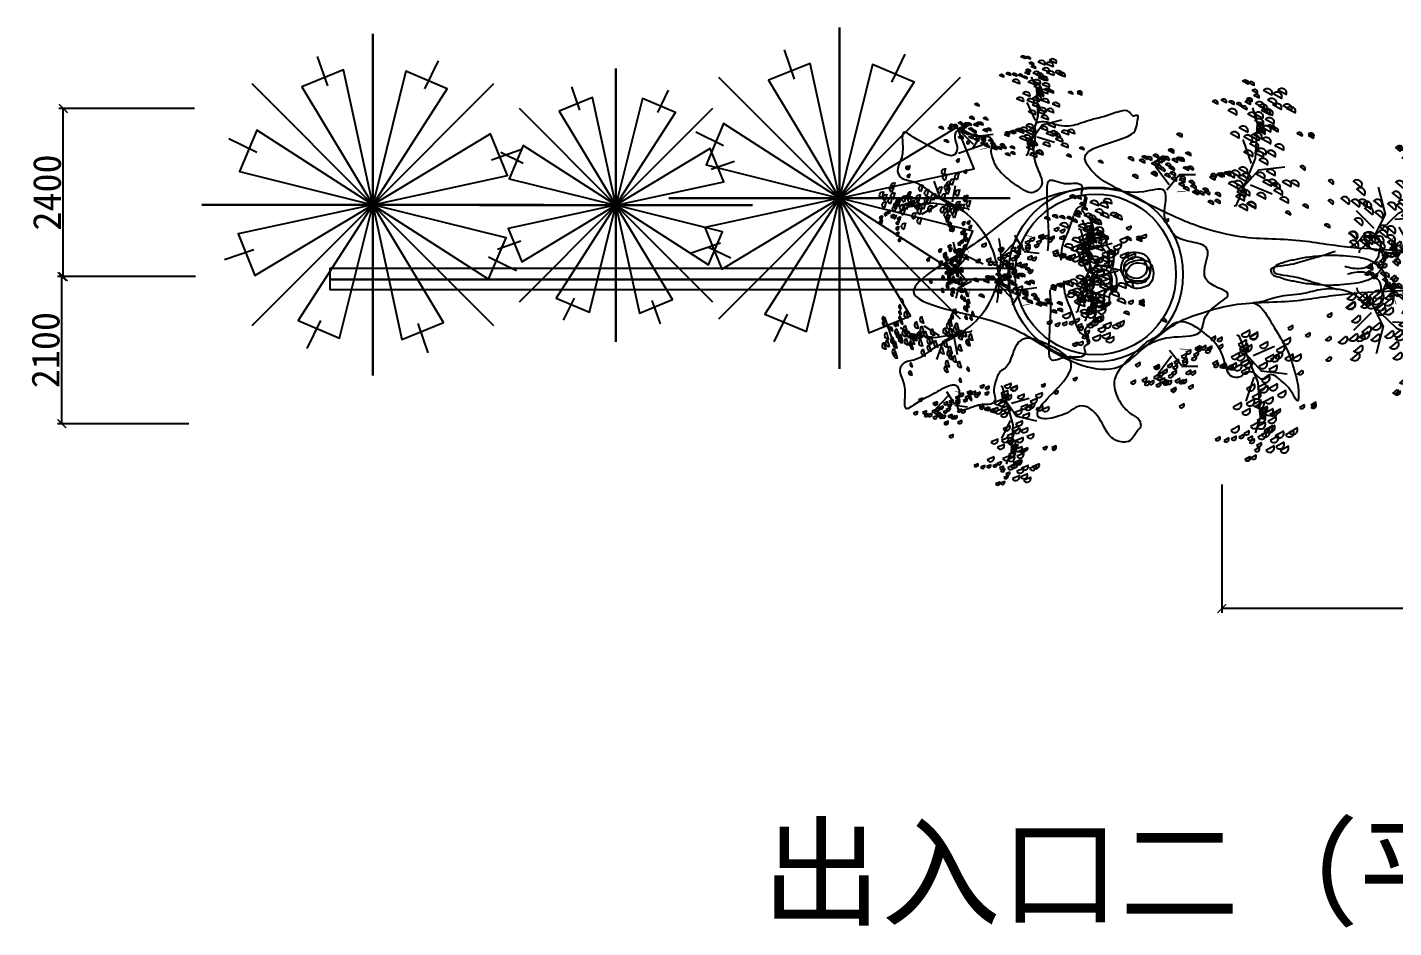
# Model space of a CAD drawing. Extents: x 652 to 897, y 187 to 370.
# Drawn here: x 662.01 to 701.03, y 187.43 to 213.13 of the extents above; entities that cross this region are included whole.
import ezdxf

# ---------------------------------------------------------------- set-up
doc = ezdxf.new("R2010")
doc.units = 0
doc.layers.get('0').update_dxf_attribs({"linetype": 'CONTINUOUS'})
doc.layers.get('DEFPOINTS').update_dxf_attribs({"linetype": 'CONTINUOUS'})
doc.layers.add('40', color=3, linetype='CONTINUOUS')
doc.styles.get("Standard").update_dxf_attribs({"font": 'SimSun.ttf'})
doc.dimstyles.new('ISO-25', dxfattribs={"dimscale": 0.1, "dimtxt": 8, "dimasz": 2.5, "dimexe": 1.25, "dimexo": 0.625, "dimtad": 1, "dimdec": 0, "dimlfac": 500, "dimtxsty": 'STANDARD', "dimblk": 'ARCHTICK', "dimcen": 2.5, "dimazin": 3, "dimtfac": 1, "dimtdec": 0, "dimtmove": 0, "dimatfit": 3})

# ---------------------------------------------------------------- blocks, each defined once
blk = doc.blocks.new('_ARCHTICK')
at = {"color": 0, "linetype": 'BYBLOCK', "const_width": 0.15}
blk.add_lwpolyline([(-0.5, -0.5), (0.5, 0.5)], dxfattribs=at)
blk = doc.blocks.new('*D62')
at = {"color": 0}
for p, q in [((666.817, 206.017), (662.872, 206.017)), ((662.997, 201.818), (662.997, 206.017)), ((666.618, 201.818), (662.872, 201.818))]:
    blk.add_line(p, q, dxfattribs=at)
at = {"layer": 'DEFPOINTS', "color": 0}
for p in [(662.997, 206.017), (666.879, 206.017), (666.681, 201.818)]:
    blk.add_point(p, dxfattribs=at)
at = {"color": 0, "xscale": 0.25, "yscale": 0.25, "zscale": 0.25}
for p, rotation in [((662.997, 206.017), 90), ((662.997, 201.818), 270)]:
    blk.add_blockref('_ARCHTICK', p, dxfattribs=dict(at, rotation=rotation))
at = {"color": 0, "insert": (662.535, 203.918), "char_height": 0.8, "attachment_point": 5, "rotation": 90}
blk.add_mtext('2100', dxfattribs=at)
blk = doc.blocks.new('M_G79')
at = {"color": 3, "linetype": 'CONTINUOUS'}
for p, q in [((-1186, 4132), (-869, 4207)), ((-1072, 3965), (-755, 4040)), ((-716, 3992), (-399, 4067)), ((-222, 3919), (-31, 3964)), ((-43, 4142), (148, 4187)), ((156, 4142), (346, 4187)), ((178, 4140), (368, 4185)), ((-1641, 3610), (-1324, 3685)), ((-1503, 3661), (-1186, 3736)), ((-1157, 3600), (-840, 3675)), ((-946, 3709), (-629, 3784)), ((-712, 3440), (-395, 3515)), ((-574, 3491), (-257, 3566)), ((-326, 3777), (-136, 3822)), ((-125, 3600), (65, 3645)), ((-93, 3486), (97, 3531)), ((-2463, 3000), (-2272, 3045)), ((-1041, 3058), (-724, 3133)), ((-922, 3332), (-605, 3407)), ((-922, 3332), (-605, 3407)), ((-835, 3322), (-518, 3397)), ((-634, 3145), (-317, 3220)), ((-421, 3077), (-104, 3152)), ((-28, 3281), (162, 3326)), ((178, 3346), (368, 3391)), ((257, 3024), (574, 3099)), ((441, 3339), (632, 3384)), ((705, 3331), (895, 3376)), ((979, 3213), (1169, 3258)), ((-2470, 2935), (-2280, 2980)), ((-2075, 2913), (-1885, 2958)), ((-1245, 2843), (-1055, 2888)), ((-1129, 2896), (-939, 2941)), ((-1042, 2886), (-852, 2931)), ((-1007, 2768), (-690, 2843)), ((-845, 2640), (-528, 2715)), ((-800, 2683), (-610, 2728)), ((-778, 2681), (-588, 2726)), ((-742, 2809), (-552, 2854)), ((-711, 2894), (-520, 2939)), ((-702, 2932), (-385, 3007)), ((-259, 2552), (58, 2627)), ((-1590, 2282), (-1273, 2357)), ((-1116, 2383), (-799, 2458)), ((-777, 2456), (-460, 2531)), ((-748, 2122), (-431, 2197)), ((-697, 2381), (-380, 2456)), ((-486, 2291), (-169, 2366)), ((-24, 2284), (293, 2359)), ((-1379, 1994), (-1062, 2069)), ((-1195, 1665), (-878, 1740)), ((-1050, 1979), (-733, 2054)), ((-997, 1863), (-680, 1938)), ((-629, 1800), (-312, 1875)), ((1860, 1814), (2050, 1859)), ((-2413, 1227), (-2096, 1302)), ((-1537, 1372), (-1220, 1447)), ((1402, 1270), (1592, 1315)), ((-2156, 1154), (-1839, 1229)), ((-1953, 801), (-1636, 876)), ((-1822, 985), (-1505, 1060)), ((-1682, 1057), (-1365, 1132)), ((-1513, 994), (-1195, 1069)), ((-1227, 1183), (-910, 1258)), ((-760, 1021), (-443, 1096)), ((-661, 922), (-344, 997)), ((-607, 1202), (-290, 1277)), ((-385, 1023), (-68, 1098)), ((-218, 939), (99, 1014)), ((-86, 973), (104, 1018)), ((-43, 968), (148, 1013)), ((124, 883), (315, 928)), ((187, 854), (378, 899)), ((1199, 830), (1389, 875)), ((1574, 1031), (1764, 1076)), ((1661, 1021), (1851, 1066)), ((1785, 941), (1975, 986)), ((1990, 1205), (2181, 1250)), ((1993, 1227), (2183, 1272)), ((2070, 931), (2260, 976)), ((2179, 919), (2369, 964)), ((2218, 871), (2408, 916)), ((2443, 912), (2633, 957)), ((-2906, 603), (-2715, 648)), ((-2219, 588), (-1902, 663)), ((-1433, 523), (-1116, 598)), ((-886, 484), (-569, 559)), ((-760, 426), (-443, 501)), ((-750, 513), (-433, 588)), ((-573, 714), (-256, 789)), ((-407, 629), (-89, 704)), ((379, 789), (569, 834)), ((391, 699), (581, 744)), ((1347, 769), (1537, 814)), ((1376, 435), (1566, 480)), ((1734, 484), (1924, 529)), ((1819, 651), (2009, 696)), ((1959, 723), (2149, 768)), ((2114, 530), (2304, 575)), ((2252, 581), (2442, 626)), ((2276, 798), (2466, 843)), ((2353, 702), (2544, 747)), ((2433, 627), (2623, 672)), ((2649, 779), (2839, 824)), ((2801, 762), (2991, 807)), ((2852, 624), (3042, 669)), ((3246, 602), (3437, 647)), ((-3794, 150), (-3603, 195)), ((-2397, 215), (-2207, 260)), ((-1191, 121), (-874, 196)), ((-1188, 143), (-871, 218)), ((-941, -17), (-624, 58)), ((-755, 271), (-438, 346)), ((23, -31), (213, 14)), ((71, 206), (261, 251)), ((442, 164), (632, 209)), ((517, 244), (707, 289)), ((633, 99), (823, 144)), ((788, 104), (978, 149)), ((826, 56), (1017, 101)), ((935, 242), (1125, 287)), ((1037, 363), (1227, 408)), ((1163, 106), (1353, 151)), ((1349, 196), (1539, 241)), ((1366, 348), (1556, 393)), ((1649, 317), (1839, 362)), ((1898, 377), (2089, 422)), ((2334, 329), (2524, 374)), ((2353, 305), (2544, 350)), ((2944, 63), (3134, 108)), ((233, -121), (424, -76))]:
    blk.add_line(p, q, dxfattribs=at)
for points in [[(-474, 19), (-535, 70), (-743, 1769), (-503, 2932), (-208, 3406)], [(-656, 1561), (-179, 2279)], [(-615, 740), (-958, 1418), (-1781, 1752)], [(-1607, 740), (-823, 852)], [(1614, 559), (1079, 706)], [(1612, 537), (1876, -65)], [(1854, 135), (2456, 597)]]:
    blk.add_lwpolyline(points, dxfattribs=at)
at = {"color": 3, "linetype": 'CONTINUOUS', "const_width": 22.5}
blk.add_lwpolyline([(1251, 70), (1527, -27)], dxfattribs=at)
at = {"color": 3, "linetype": 'CONTINUOUS'}
for centre, radius in [((-1018, 4158), 157), ((-904, 3991), 157), ((-548, 4017), 157), ((-121, 3935), 94.1), ((58, 4157), 94.1), ((257, 4157), 94.1), ((279, 4155), 94.1), ((-1473, 3635), 157), ((-1335, 3686), 157), ((-989, 3625), 157), ((-778, 3734), 157), ((-754, 3357), 157), ((-754, 3357), 157), ((-667, 3347), 157), ((-543, 3466), 157), ((-405, 3517), 157), ((-225, 3792), 94.1), ((-24, 3615), 94.1), ((7, 3502), 94.1), ((-2369, 2950), 94.1), ((-2362, 3015), 94.1), ((-872, 3083), 157), ((-534, 2958), 157), ((-466, 3171), 157), ((-253, 3103), 157), ((73, 3296), 94.1), ((279, 3361), 94.1), ((425, 3050), 157), ((542, 3354), 94.1), ((806, 3347), 94.1), ((1080, 3228), 94.1), ((-1975, 2928), 94.1), ((-1144, 2858), 94.1), ((-1028, 2911), 94.1), ((-941, 2902), 94.1), ((-839, 2793), 157), ((-676, 2665), 157), ((-699, 2698), 94.1), ((-677, 2696), 94.1), ((-609, 2481), 157), ((-641, 2824), 94.1), ((-610, 2909), 94.1), ((-91, 2578), 157), ((-1422, 2307), 157), ((-1211, 2019), 157), ((-947, 2408), 157), ((-580, 2147), 157), ((-529, 2406), 157), ((-318, 2317), 157), ((144, 2309), 157), ((-1027, 1690), 157), ((-882, 2004), 157), ((-829, 1888), 157), ((-461, 1825), 157), ((1961, 1830), 94.1), ((-2245, 1252), 157), ((-1988, 1179), 157), ((-1369, 1397), 157), ((-1059, 1208), 157), ((-439, 1228), 157), ((1503, 1285), 94.1), ((2091, 1220), 94.1), ((2094, 1242), 94.1), ((-1785, 826), 157), ((-1654, 1010), 157), ((-1514, 1083), 157), ((-1344, 1020), 157), ((-592, 1046), 157), ((-492, 947), 157), ((-405, 739), 157), ((-217, 1049), 157), ((-50, 964), 157), ((15, 988), 94.1), ((58, 983), 94.1), ((225, 898), 94.1), ((288, 869), 94.1), ((479, 804), 94.1), ((1300, 845), 94.1), ((1448, 785), 94.1), ((1675, 1046), 94.1), ((1762, 1036), 94.1), ((1886, 956), 94.1), ((2171, 947), 94.1), ((2280, 935), 94.1), ((2319, 886), 94.1), ((2377, 814), 94.1), ((2544, 927), 94.1), ((2750, 794), 94.1), ((2902, 777), 94.1), ((-2805, 618), 94.1), ((-2051, 613), 157), ((-1264, 548), 157), ((-717, 509), 157), ((-592, 451), 157), ((-587, 296), 157), ((-582, 538), 157), ((-238, 654), 157), ((492, 714), 94.1), ((1138, 378), 94.1), ((1467, 364), 94.1), ((1477, 451), 94.1), ((1835, 499), 94.1), ((1919, 666), 94.1), ((1999, 393), 94.1), ((2060, 739), 94.1), ((2215, 545), 94.1), ((2353, 596), 94.1), ((2435, 344), 94.1), ((2454, 717), 94.1), ((2534, 642), 94.1), ((2953, 639), 94.1), ((3347, 618), 94.1), ((-3693, 165), 94.1), ((-2296, 231), 94.1), ((-1022, 146), 157), ((-1020, 168), 157), ((-773, 8), 157), ((124, -16), 94.1), ((172, 221), 94.1), ((542, 180), 94.1), ((617, 260), 94.1), ((734, 114), 94.1), ((889, 119), 94.1), ((927, 71), 94.1), ((1036, 257), 94.1), ((1264, 122), 94.1), ((1450, 211), 94.1), ((1750, 332), 94.1), ((2454, 320), 94.1), ((3045, 78), 94.1), ((334, -106), 94.1)]:
    blk.add_arc(centre, radius, 18.4422, 198.4146, dxfattribs=at)
at = {"width": 0.8, "flags": 9}
for tag in ['XSIZE', 'YSIZE']:
    blk.add_attdef(tag, (0, 0), '', height=0.5, dxfattribs=at)
blk = doc.blocks.new('PLANT23')
at = {"color": 3}
blk.add_lwpolyline([(-1686, 1786), (82, 18), (82, 2518)], dxfattribs=at)
for points in [[(82, 2518), (82, 18), (1849, 1786)], [(-684, 1716), (-882, 2124)], [(741, 1760), (889, 2188)], [(82, 18), (-1010, 1716), (-404, 1972), (82, 18)], [(82, 18), (510, 1991), (1120, 1743), (82, 18)], [(-2418, 18), (82, 18), (-1686, 1786)], [(1849, 1786), (82, 18), (2582, 18)], [(82, 18), (-1891, 447), (-1643, 1056), (82, 18)], [(82, 18), (1779, 1110), (2035, 504), (82, 18)], [(-1660, 677), (-2089, 826)], [(1779, 784), (2187, 982)], [(-1686, -1750), (82, 18), (-2418, 18)], [(82, 18), (-1616, -1073), (-1872, -467), (82, 18)], [(82, -2482), (82, 18), (-1686, -1750)], [(82, 18), (-347, -1954), (-956, -1707), (82, 18)], [(82, 18), (2054, -410), (1807, -1020), (82, 18)], [(2582, 18), (82, 18), (1849, -1750)], [(82, 18), (1173, -1679), (567, -1936), (82, 18)], [(1849, -1750), (82, 18), (82, -2482)], [(-1616, -747), (-2024, -945)], [(1823, -641), (2252, -789)], [(-577, -1723), (-726, -2152)], [(847, -1679), (1045, -2087)]]:
    blk.add_lwpolyline(points)
blk = doc.blocks.new('*D61')
at = {"color": 0}
for p, q in [((696.121, 200.086), (696.121, 196.414)), ((714.121, 200.116), (714.121, 196.414)), ((714.121, 196.539), (696.121, 196.539))]:
    blk.add_line(p, q, dxfattribs=at)
at = {"layer": 'DEFPOINTS', "color": 0}
for p in [(714.121, 200.178), (696.121, 200.149), (696.121, 196.539)]:
    blk.add_point(p, dxfattribs=at)
at = {"color": 0, "xscale": 0.25, "yscale": 0.25, "zscale": 0.25, "rotation": 180}
blk.add_blockref('_ARCHTICK', (696.121, 196.539), dxfattribs=at)
at = {"color": 0, "xscale": 0.25, "yscale": 0.25, "zscale": 0.25}
blk.add_blockref('_ARCHTICK', (714.121, 196.539), dxfattribs=at)
at = {"color": 0, "insert": (705.121, 197.002), "char_height": 0.8, "attachment_point": 5}
blk.add_mtext('9000', dxfattribs=at)
blk = doc.blocks.new('*D59')
at = {"color": 0}
for p, q in [((666.787, 210.817), (662.913, 210.817)), ((663.038, 206.017), (663.038, 210.817)), ((666.754, 206.017), (662.913, 206.017))]:
    blk.add_line(p, q, dxfattribs=at)
at = {"layer": 'DEFPOINTS', "color": 0}
for p in [(663.038, 210.817), (666.85, 210.817), (666.817, 206.017)]:
    blk.add_point(p, dxfattribs=at)
at = {"color": 0, "xscale": 0.25, "yscale": 0.25, "zscale": 0.25}
for p, rotation in [((663.038, 210.817), 90), ((663.038, 206.017), 270)]:
    blk.add_blockref('_ARCHTICK', p, dxfattribs=dict(at, rotation=rotation))
at = {"color": 0, "insert": (662.576, 208.417), "char_height": 0.8, "attachment_point": 5, "rotation": 90}
blk.add_mtext('2400', dxfattribs=at)

msp = doc.modelspace()

# ---------------------------------------------------------------- linework, layer by layer
for points in [[(690.0651, 205.6457), (690.0651, 206.2457), (670.6499, 206.2457), (670.6499, 205.6457)], [(689.9896, 205.9436), (689.9896, 205.9236), (670.6573, 205.9236), (670.6573, 205.9436)]]:
    msp.add_lwpolyline(points, close=True)
at = {"color": 253}
for radius in [2.495, 2.295]:
    msp.add_circle((692.5185, 206.0793), radius, dxfattribs=at)
for points, knots in [([(693.2846, 208.4538), (693.209, 208.5011), (692.7552, 208.7014), (692.3195, 209.0707), (692.0423, 209.638), (693.4566, 209.9618), (693.6935, 210.2123), (693.6955, 210.4015), (693.7661, 210.6684), (693.5703, 210.553), (693.4862, 210.7896), (693.1279, 210.7251), (692.811, 210.5835), (692.4315, 210.5103), (692.0635, 210.377), (691.6981, 210.2675), (691.3306, 210.3693), (691.0819, 210.4491), (690.7427, 210.4133), (690.8455, 209.9288), (690.641, 209.587), (690.9504, 208.8917), (691.0366, 208.6065), (690.7315, 208.3473), (690.4264, 208.4998), (689.6966, 209.0262), (689.5984, 209.3563), (689.4998, 209.6431), (689.6165, 209.8636), (689.4769, 210.0427), (689.2368, 209.9996), (688.9998, 210.0684), (688.7949, 210.1484), (688.4942, 210.2374), (688.4885, 209.893), (688.6054, 209.7005), (688.4987, 209.4458), (688.1644, 209.5026), (687.7844, 209.755), (687.4025, 209.9183), (686.9361, 210.268), (687.0595, 209.605), (686.9429, 209.3174), (686.8329, 209.0417), (686.9651, 208.7741), (687.416, 208.7587), (687.8415, 208.3601), (688.5441, 208.0636), (689.4526, 207.3316), (689.814, 206.198), (689.7234, 205.4459), (689.6946, 205.2809)], [39.1940911, 39.1940911, 39.1940911, 39.1940911, 39.2846317, 39.5539122, 39.7676815, 39.972807, 40.1057736, 40.2361028, 40.310966, 40.3697336, 40.4496516, 40.5893508, 40.8178855, 41.009437, 41.1548682, 41.4105227, 41.5594954, 41.7084681, 41.8292593, 41.9595885, 42.3032789, 42.4518475, 42.5636982, 42.7106171, 42.803544, 42.9165921, 43.1023543, 43.2580189, 43.3694453, 43.4219924, 43.5613828, 43.6918114, 43.7865758, 43.9170043, 44.0377163, 44.1670616, 44.2757558, 44.3506749, 44.6237777, 44.9536466, 45.0587963, 45.3035658, 45.5179402, 45.620503, 45.7209652, 45.910494, 46.2228361, 46.5697585, 47.0493798, 47.9340359, 48.1850964, 48.1850964, 48.1850964, 48.1850964]), ([(707.5131, 206.7242), (707.3055, 206.7136), (706.8215, 206.762), (706.2287, 206.7257), (705.4906, 206.8104), (704.8856, 206.8708), (704.4658, 206.8991), (704.4308, 206.9761), (704.3399, 207.0281), (704.3832, 207.3743), (704.6606, 207.7446), (704.876, 207.9938), (704.9357, 208.3862), (705.2193, 208.249), (705.2768, 208.2526), (705.4298, 208.237), (705.2807, 208.4331), (705.2054, 208.5959), (705.8446, 208.5412), (705.2054, 208.5959), (706.1282, 208.4502), (705.9738, 208.9142), (705.51, 208.886), (705.6124, 209.122), (705.4954, 209.2519), (705.4204, 209.3994), (705.2916, 209.5489), (705.1538, 209.5065), (705.0364, 209.4769), (704.9488, 209.3899), (704.8656, 209.2382), (704.5907, 209.3387), (704.5148, 209.3045), (704.445, 209.444), (704.3228, 209.5312), (704.1482, 209.5835), (704.0261, 209.5486), (703.9213, 209.601), (703.9064, 209.6673), (703.9213, 209.601), (703.9213, 209.601), (703.9064, 209.6673), (703.7834, 209.6928), (703.7797, 209.8615), (703.5829, 210.0159), (703.3677, 210.1051), (703.2845, 210.2884), (703.1021, 210.2925), (702.9429, 210.2066), (702.8085, 210.0819), (702.7336, 209.8922), (702.8773, 209.8281), (703.0053, 209.7433), (702.8754, 209.6216), (702.6758, 209.7284), (702.3754, 209.8293), (702.2129, 209.4654), (701.9972, 209.3476), (701.9176, 209.0865), (702.6533, 209.0226), (703.1179, 209.0126), (703.5148, 208.5922), (703.6996, 208.4814), (703.7736, 208.309), (703.7859, 208.2351), (703.7982, 208.1612), (703.7362, 207.9531), (703.4595, 207.6964), (703.2618, 207.4593), (702.9409, 207.1779), (702.4807, 206.94), (702.0522, 206.8048), (701.6457, 206.6629), (701.1936, 206.7425), (700.838, 206.6449), (700.6234, 206.7828), (700.6964, 206.9056), (700.6386, 207.0813), (700.502, 207.2362), (700.2657, 207.3393), (700.0894, 207.0617), (699.9202, 206.9263), (699.7937, 206.8608)], [20.0952526, 20.0952526, 20.0952526, 20.0952526, 20.2339075, 20.7879213, 20.9474435, 21.3993229, 21.7261383, 21.8053933, 21.880564, 22.1108338, 22.3248654, 22.536783, 22.6748345, 22.7222166, 22.9507514, 23.2583518, 23.6778439, 23.7473214, 23.9332468, 24.1912333, 24.5182528, 24.6925482, 24.8709081, 24.9266213, 25.0065193, 25.1052589, 25.192907, 25.2605548, 25.3021066, 25.3746518, 25.4416266, 25.5320565, 25.7084295, 25.9532848, 26.1298579, 26.3066971, 26.4102084, 26.4659216, 26.5659405, 26.6922458, 26.8009399, 26.8380821, 26.8752529, 26.9294074, 27.0614405, 27.2193893, 27.2719365, 27.3369853, 27.4581203, 27.5380183, 27.6221031, 27.697009, 27.7564934, 27.7899808, 27.9107857, 28.0594687, 28.1884926, 28.4131224, 28.4595501, 28.5160741, 29.2887633, 29.3538121, 29.4411197, 29.5474049, 29.6559799, 29.7898852, 29.972326, 30.0637895, 30.2945112, 30.5514504, 30.8452378, 31.0654988, 31.2277685, 31.4814054, 31.7329943, 31.7664916, 31.8031973, 31.9108293, 32.0194876, 32.1223295, 32.2282316, 32.4456112, 32.4456112, 32.4456112, 32.4456112]), ([(693.2846, 208.4538), (694.8654, 207.6745), (695.509, 207.4348), (696.7044, 207.0642), (698.0011, 207.1234), (699.0817, 206.9441), (700.0611, 206.8214), (700.9858, 206.7803), (701.6739, 206.7506), (701.8667, 206.7422)], [4.2685032, 4.2685032, 4.2685032, 4.2685032, 4.6330805, 5.2521008, 6.1594967, 6.5411219, 6.8955907, 7.6391096, 7.9285343, 7.9285343, 7.9285343, 7.9285343]), ([(707.5131, 205.6576), (707.2561, 205.6353), (706.881, 205.6353), (706.3948, 205.5957), (705.5632, 205.6618), (705.0066, 205.6739), (704.4865, 205.7104), (704.0699, 205.4972), (704.4103, 205.3593), (704.4536, 205.0131), (704.7311, 204.6428), (704.9465, 204.3936), (705.0061, 204.0012), (705.2898, 204.1384), (705.5685, 204.3871), (706.1036, 204.6701), (706.6205, 205.1638), (707.0062, 204.9029), (707.1618, 204.4974), (706.5885, 204.2384), (706.1986, 203.9371), (706.0442, 203.4731), (705.5805, 203.5014), (705.6828, 203.2653), (705.5659, 203.1355), (705.4909, 202.9879), (705.362, 202.8385), (705.2243, 202.8809), (705.1068, 202.9104), (705.0192, 202.9975), (704.936, 203.1492), (704.6612, 203.0487), (704.6475, 202.662), (704.5065, 202.3403), (704.4772, 201.8112), (704.1263, 201.9516), (703.8422, 201.7933), (703.8327, 202.0128), (703.9024, 202.1724), (703.9136, 202.4127), (703.9655, 202.5621), (703.9768, 202.7201), (703.8539, 202.6946), (703.8502, 202.5259), (703.6533, 202.3715), (703.4381, 202.2822), (703.3549, 202.099), (703.1725, 202.0949), (703.0134, 202.1808), (702.879, 202.3055), (702.804, 202.4952), (702.9478, 202.5592), (703.0757, 202.6441), (702.9458, 202.7657), (702.7463, 202.659), (702.4458, 202.558), (702.2834, 202.9219), (702.0676, 203.0398), (701.9881, 203.3009), (702.7238, 203.3648), (703.1883, 203.3748), (703.8046, 203.4659), (703.9717, 203.4928), (704.1635, 203.6309), (704.1036, 203.8836), (704.0523, 204.1531), (703.9396, 204.4065), (703.7652, 204.6956), (703.4504, 204.9352), (703.0113, 205.2094), (702.5511, 205.4474), (702.1227, 205.5826), (701.7162, 205.7245), (701.264, 205.6449), (700.9084, 205.7425), (700.6939, 205.6045), (700.7669, 205.4818), (700.7091, 205.3061), (700.5724, 205.1512), (700.3361, 205.0481), (700.1356, 205.3637), (699.7202, 205.6521), (699.0548, 205.6999), (698.3857, 205.49), (697.7665, 205.4899), (697.284, 205.2845), (697.016, 205.2667), (697.016, 205.2667), (697.2034, 205.2077), (697.4778, 204.8329), (697.698, 204.4151), (698.0043, 203.9432), (698.1431, 203.5096), (698.279, 203.0525), (698.3225, 202.7905), (698.3121, 202.3501), (698.0821, 202.8286), (697.8778, 202.9862), (697.5814, 203.2631), (697.3846, 203.1775), (697.2765, 203.0474), (697.13, 203.1859), (697.0034, 203.3194), (696.7852, 203.2995), (696.6966, 203.1736), (696.5508, 203.1099), (696.328, 203.1725), (696.2229, 203.5013), (696.1144, 203.9618), (695.6518, 204.4242), (694.9823, 204.8386), (694.6064, 204.593), (694.3172, 204.3329), (693.9702, 204.1451), (693.9702, 204.1451), (693.681, 203.885), (693.681, 203.885), (693.1027, 203.3071), (693.0015, 202.8881), (693.2039, 202.3824), (693.5728, 202.0446), (693.7659, 201.9859), (693.8365, 201.719), (693.6955, 201.6311), (693.5265, 201.2477), (693.0099, 201.3181), (692.822, 201.5997), (692.5629, 202.114), (692.094, 202.4441), (691.7685, 202.1198), (691.401, 202.0181), (691.1523, 201.9382), (690.8132, 201.974), (690.9159, 202.4585), (692.2967, 203.4509), (691.3016, 204.0013), (690.7685, 204.2676), (690.271, 204.3031), (690.0444, 203.4119), (689.767, 203.3611), (689.6688, 203.0311), (689.5702, 202.7443), (689.6869, 202.5237), (689.5473, 202.3446), (689.3072, 202.3878), (689.0703, 202.319), (688.8653, 202.239), (688.5646, 202.15), (688.5589, 202.4943), (688.6759, 202.6869), (688.5691, 202.9416), (688.2348, 202.8848), (687.8548, 202.6324), (687.4729, 202.469), (687.0066, 202.1194), (687.1299, 202.7823), (687.0133, 203.0699), (686.9033, 203.3456), (687.0355, 203.6133), (687.4865, 203.6287), (687.9119, 204.0272), (688.6145, 204.3237), (689.523, 205.0557), (689.8845, 206.1893), (689.7938, 206.9414), (689.765, 207.1065)], [20.1303982, 20.1303982, 20.1303982, 20.1303982, 20.2339075, 20.7879213, 20.9474435, 21.3993229, 21.7261383, 21.8053933, 21.880564, 22.1108338, 22.3248654, 22.536783, 22.6748345, 22.7222166, 22.9507514, 23.2583518, 23.6778439, 23.7473214, 23.9332468, 24.1912333, 24.5182528, 24.6925482, 24.8709081, 24.9266213, 25.0065193, 25.1052589, 25.192907, 25.2605548, 25.3021066, 25.3746518, 25.4416266, 25.5320565, 25.7084295, 25.9532848, 26.1298579, 26.3066971, 26.4102084, 26.4659216, 26.5659405, 26.6922458, 26.8009399, 26.8380821, 26.8752529, 26.9294074, 27.0614405, 27.2193893, 27.2719365, 27.3369853, 27.4581203, 27.5380183, 27.6221031, 27.697009, 27.7564934, 27.7899808, 27.9107857, 28.0594687, 28.1884926, 28.4131224, 28.4595501, 28.5160741, 29.2887633, 29.3538121, 29.4411197, 29.5474049, 29.6559799, 29.7898852, 29.972326, 30.0637895, 30.2945112, 30.5514504, 30.8452378, 31.0654988, 31.2277685, 31.4814054, 31.7329943, 31.7664916, 31.8031973, 31.9108293, 32.0194876, 32.1223295, 32.2282316, 32.5041042, 32.8872341, 33.1661694, 33.5526742, 33.8431322, 33.9365218, 33.9988207, 34.2094093, 34.3664654, 34.7079285, 34.9120005, 35.205491, 35.396506, 35.5944086, 35.7002856, 35.8248834, 36.079914, 36.2453171, 36.3219431, 36.3842707, 36.4568261, 36.5619204, 36.6734326, 36.7198832, 36.787531, 36.8998001, 37.0172629, 37.2722415, 37.6148785, 37.9492405, 38.2566888, 38.4650075, 38.6201015, 38.8896809, 39.0495362, 39.2846317, 39.5539122, 39.7676815, 39.972807, 40.1057736, 40.2361028, 40.310966, 40.3697336, 40.4496516, 40.5893508, 40.8178855, 41.009437, 41.1548682, 41.4105227, 41.5594954, 41.7084681, 41.8292593, 41.9595885, 42.3032789, 42.4518475, 42.5636982, 42.7106171, 42.803544, 42.9165921, 43.1023543, 43.2580189, 43.3694453, 43.4219924, 43.5613828, 43.6918114, 43.7865758, 43.9170043, 44.0377163, 44.1670616, 44.2757558, 44.3506749, 44.6237777, 44.9536466, 45.0587963, 45.3035658, 45.5179402, 45.620503, 45.7209652, 45.910494, 46.2228361, 46.5697585, 47.0493798, 47.9340359, 48.1850964, 48.1850964, 48.1850964, 48.1850964]), ([(694.063, 204.1199), (694.795, 204.7129), (695.4386, 204.9526), (696.634, 205.3231), (697.9307, 205.264), (699.0113, 205.4432), (699.9906, 205.566), (700.9562, 205.6089), (701.6852, 205.6403), (701.9188, 205.6504)], [4.2685032, 4.2685032, 4.2685032, 4.2685032, 4.6330805, 5.2521008, 6.1594967, 6.5411219, 6.8955907, 7.6391096, 7.9898732, 7.9898732, 7.9898732, 7.9898732])]:
    msp.add_open_spline(points, degree=3, knots=knots, dxfattribs=at)
at = {"color": 252}
for points in [[(692.4732, 207.3214), (692.3765, 207.632), (692.1815, 207.8385), (692.1388, 207.9515), (692.2054, 208.001), (692.2358, 208.1269), (692.258, 208.2777), (692.1271, 208.3562), (692.148, 208.5784), (692.0943, 208.634), (691.6271, 208.6669), (691.1653, 208.7318), (691.1236, 208.5144), (691.13, 208.0934), (691.1603, 207.5059), (691.1709, 207.1156), (691.1463, 206.7499)], [(691.5359, 206.4894), (691.5743, 206.8822), (691.7325, 207.2963), (691.8839, 207.7308), (692.0401, 207.9993), (692.0933, 208.0304), (692.1698, 208.0871), (692.2042, 208.189), (692.2182, 208.2841), (692.2033, 208.3154)], [(700.6391, 206.7975), (700.5983, 206.7732), (700.4204, 206.7981), (700.3654, 206.8384), (700.2786, 206.9286), (700.2097, 207.0759), (700.198, 207.1674), (700.2096, 207.2334), (700.2417, 207.2673)], [(693.8761, 206.5168), (693.9892, 206.3079), (693.9406, 206.0932), (693.7621, 205.983), (693.4792, 206.0331), (693.3627, 206.1697), (693.3275, 206.337), (693.444, 206.4905), (693.6176, 206.5673), (693.8761, 206.5168)], [(693.9465, 205.8705), (694.0597, 206.0795), (694.011, 206.2941), (693.8326, 206.4044), (693.5496, 206.3542), (693.4331, 206.2177), (693.3979, 206.0504), (693.5144, 205.8969), (693.688, 205.82), (693.9465, 205.8705)], [(700.6322, 206.7572), (700.6705, 206.7177), (700.7217, 206.6383), (700.7459, 206.5543), (700.7427, 206.4229), (700.7002, 206.2801), (700.5938, 206.13), (700.4118, 205.9773), (700.1758, 205.8738), (699.9015, 205.8187), (699.5172, 205.7807), (699.0906, 205.7664), (698.7455, 205.7945), (698.4922, 205.821), (698.3005, 205.855), (698.1355, 205.89), (697.9671, 205.9223), (697.7761, 205.9869), (697.6017, 206.0556), (697.5495, 206.1186), (697.5262, 206.2011), (697.8177, 206.3285), (698.1737, 206.3851), (698.6865, 206.5345), (699.035, 206.633), (699.2418, 206.7053), (699.3673, 206.7395)], [(700.7026, 205.6302), (700.741, 205.6697), (700.7921, 205.7491), (700.8164, 205.8331), (700.8131, 205.9645), (700.7706, 206.1073), (700.6643, 206.2574), (700.4822, 206.41), (700.2463, 206.5136), (699.9719, 206.5686), (699.5876, 206.6067), (699.161, 206.621), (698.8159, 206.5929), (698.5626, 206.5664), (698.3709, 206.5324), (698.206, 206.4973), (698.0376, 206.465), (697.8466, 206.4005), (697.6722, 206.3318), (697.6199, 206.2688), (697.5966, 206.1863), (697.8881, 206.0589), (698.2441, 206.0023), (698.7569, 205.8529), (699.1055, 205.7543), (699.3123, 205.682), (699.4378, 205.6478)], [(700.6021, 206.7348), (700.5972, 206.6104), (700.4459, 206.3966), (700.0944, 206.2434), (699.6398, 206.3008)], [(700.6725, 205.6526), (700.6676, 205.7769), (700.5163, 205.9908), (700.1649, 206.144), (699.7103, 206.0865)], [(691.6064, 205.8979), (691.6447, 205.5051), (691.8029, 205.0911), (691.9543, 204.6566), (692.1106, 204.388), (692.1638, 204.357), (692.2402, 204.3002), (692.2746, 204.1984), (692.2886, 204.1033), (692.2738, 204.0719)], [(692.5436, 205.0659), (692.4469, 204.7553), (692.2519, 204.5488), (692.2092, 204.4359), (692.2758, 204.3864), (692.3062, 204.2605), (692.3284, 204.1096), (692.1976, 204.0311), (692.2184, 203.8089), (692.1648, 203.7534), (691.6976, 203.7205), (691.2358, 203.6556), (691.1941, 203.873), (691.2005, 204.294), (691.2307, 204.8815), (691.2414, 205.2718), (691.2168, 205.6375)], [(700.7095, 205.5899), (700.6688, 205.6141), (700.4909, 205.5892), (700.4358, 205.5489), (700.349, 205.4588), (700.2802, 205.3114), (700.2684, 205.2199), (700.2801, 205.154), (700.3121, 205.1201)]]:
    msp.add_spline(points, degree=3, dxfattribs=at)
at = {"color": 253, "start_tangent": (0.5863235, -0.810077), "end_tangent": (0.5863235, -0.810077)}
msp.add_spline([(694.5507, 207.525), (694.7837, 207.1887), (695.2498, 207.0076), (695.6899, 206.8265), (695.6634, 205.9486), (696.298, 205.5259), (695.6634, 204.8918), (695.5349, 204.4839), (694.7583, 204.2946), (693.9627, 204.0296), (693.2876, 203.4895), (691.2634, 203.8958), (689.9274, 204.6335), (687.3217, 205.5988), (689.0336, 206.9361), (690.4548, 207.9709), (692.8936, 208.5081), (693.8869, 208.4397), (694.4741, 208.4776), (694.5507, 207.525)], degree=3, dxfattribs=at)
at = {"color": 252}
for points, start_tangent, end_tangent in [([(693.0412, 206.5129), (692.9828, 206.2425), (692.9369, 206.1667), (692.8329, 206.0787), (692.6075, 206.0508), (692.2329, 206.2691), (692.1656, 206.6975), (692.3156, 207.0847), (692.5833, 207.2592), (692.6638, 207.2578), (692.8272, 207.1372), (692.8397, 206.9146), (692.9952, 206.7057), (693.0466, 206.5493), (693.0412, 206.5129)], (0.1088033, -0.9940633), (0.1088033, -0.9940633)), ([(692.6926, 207.0162), (692.7027, 206.8659), (692.7763, 206.7623), (692.878, 206.635), (692.8991, 206.3757), (692.7779, 206.1952), (692.5754, 206.1683), (692.3696, 206.3119), (692.3043, 206.5105), (692.2988, 206.7948), (692.4134, 206.9952), (692.6031, 207.1279), (692.6648, 207.1008), (692.6926, 207.0162)], (-0.52937, -0.8483911), (-0.52937, -0.8483911)), ([(694.041, 206.5083), (694.0978, 206.2847), (693.9987, 205.9765), (693.5164, 205.9309), (693.2647, 206.1114), (693.2761, 206.4325), (693.5119, 206.6937), (693.8232, 206.6748), (694.0079, 206.5649), (694.041, 206.5083)], (0.5803343, -0.8143784), (0.5803343, -0.8143784)), ([(694.1114, 205.8791), (694.1683, 206.1027), (694.0691, 206.4109), (693.5868, 206.4565), (693.3352, 206.276), (693.3465, 205.9549), (693.5824, 205.6937), (693.8937, 205.7126), (694.0783, 205.8224), (694.1114, 205.8791)], (0.5803343, 0.8143784), (0.5803343, 0.8143784)), ([(693.1117, 205.8744), (693.0533, 206.1449), (693.0074, 206.2206), (692.9033, 206.3087), (692.6779, 206.3365), (692.3033, 206.1182), (692.2361, 205.6898), (692.3861, 205.3027), (692.6537, 205.1282), (692.7342, 205.1296), (692.8976, 205.2502), (692.9102, 205.4728), (693.0656, 205.6817), (693.117, 205.838), (693.1117, 205.8744)], (0.1088033, 0.9940633), (0.1088033, 0.9940633)), ([(692.7631, 205.3711), (692.7732, 205.5214), (692.8467, 205.6251), (692.9485, 205.7523), (692.9695, 206.0116), (692.8484, 206.1922), (692.6459, 206.2191), (692.4401, 206.0754), (692.3747, 205.8769), (692.3693, 205.5926), (692.4838, 205.3922), (692.6736, 205.2594), (692.7353, 205.2866), (692.7631, 205.3711)], (-0.52937, 0.8483911), (-0.52937, 0.8483911))]:
    msp.add_spline(points, degree=3, dxfattribs=dict(at, start_tangent=start_tangent, end_tangent=end_tangent))

# ---------------------------------------------------------------- block references
for p, xscale, yscale, zscale, rotation in [((690.2257, 209.5189), -0.0006600000001350646, 0.0006600000001526496, 0.0006600000000000001, 351.6303517493585), ((696.0906, 208.1217), -0.0008400000001021398, 0.0008400000001529406, 0.00084, 344.8216302099769), ((700.2949, 206.3431), 0.0009000000001662482, 0.0009000000001719854, 0.0009000000000000002, 306.7802083572273), ((688.9102, 207.6245), -0.0006000000001158889, 0.0006000000001336048, 0.0006000000000000001, 87.57889034711008), ((691.5923, 205.0358), -0.0007800000002122515, 0.0007800000001338958, 0.0007800000000000001, 351.63035174916), ((700.2244, 206.0443), -0.0009000000001662482, 0.0009000000001719854, 0.0009000000000000002, 233.2197916427728), ((691.6628, 207.3515), 0.0007800000002122515, 0.0007800000001338958, 0.0007800000000000001, 188.3696482508401), ((688.9806, 204.7629), 0.0006000000001158889, 0.0006000000001336048, 0.0006000000000000001, 92.42110965288991), ((696.1611, 204.2656), 0.0008400000001095813, 0.0008400000001529406, 0.00084, 195.1783697918942), ((689.4979, 202.8684), 0.0006600000001350646, 0.0006600000001526496, 0.0006600000000000001, 188.3696482506415)]:
    msp.add_blockref('M_G79', p, dxfattribs=dict(xscale=xscale, yscale=yscale, zscale=zscale, rotation=rotation))
at = {"layer": '40'}
for p, xscale, yscale, zscale in [((685.3635, 208.222), -0.001949999108887823, 0.001950000319624223, 0.00195), ((672.0329, 208.0344), -0.001949999108887823, 0.001950000319624223, 0.00195), ((678.9469, 208.0249), -0.001559999287110259, 0.001560000255722116, 0.00156)]:
    msp.add_blockref('PLANT23', p, dxfattribs=dict(at, xscale=xscale, yscale=yscale, zscale=zscale))

# ---------------------------------------------------------------- texts
at = {"insert": (682.9841, 190.2585), "char_height": 2.5, "width": 48.8284, "attachment_point": 1}
msp.add_mtext('出入口二（平面）', dxfattribs=at)

# ---------------------------------------------------------------- dimensions: what is measured, and where the dimension line sits
for base, p1, p2, angle, picture, middle in [((663.0381, 210.8175), (666.8165, 206.0173), (666.85, 210.8175), 90, '*D59', (662.5756, 208.4174)), ((662.9975, 206.0173), (666.6806, 201.8179), (666.879, 206.0173), 90, '*D62', (662.535, 203.9176)), ((696.1208, 196.5392), (714.1212, 200.1784), (696.1208, 200.1489), 180, '*D61', (705.121, 197.0017))]:
    dim = msp.add_linear_dim(base=base, p1=p1, p2=p2, angle=angle, dimstyle='ISO-25')
    dim.commit()
    dim.dimension.update_dxf_attribs({"geometry": picture, "text_midpoint": middle})

doc.saveas('drawing.dxf')
